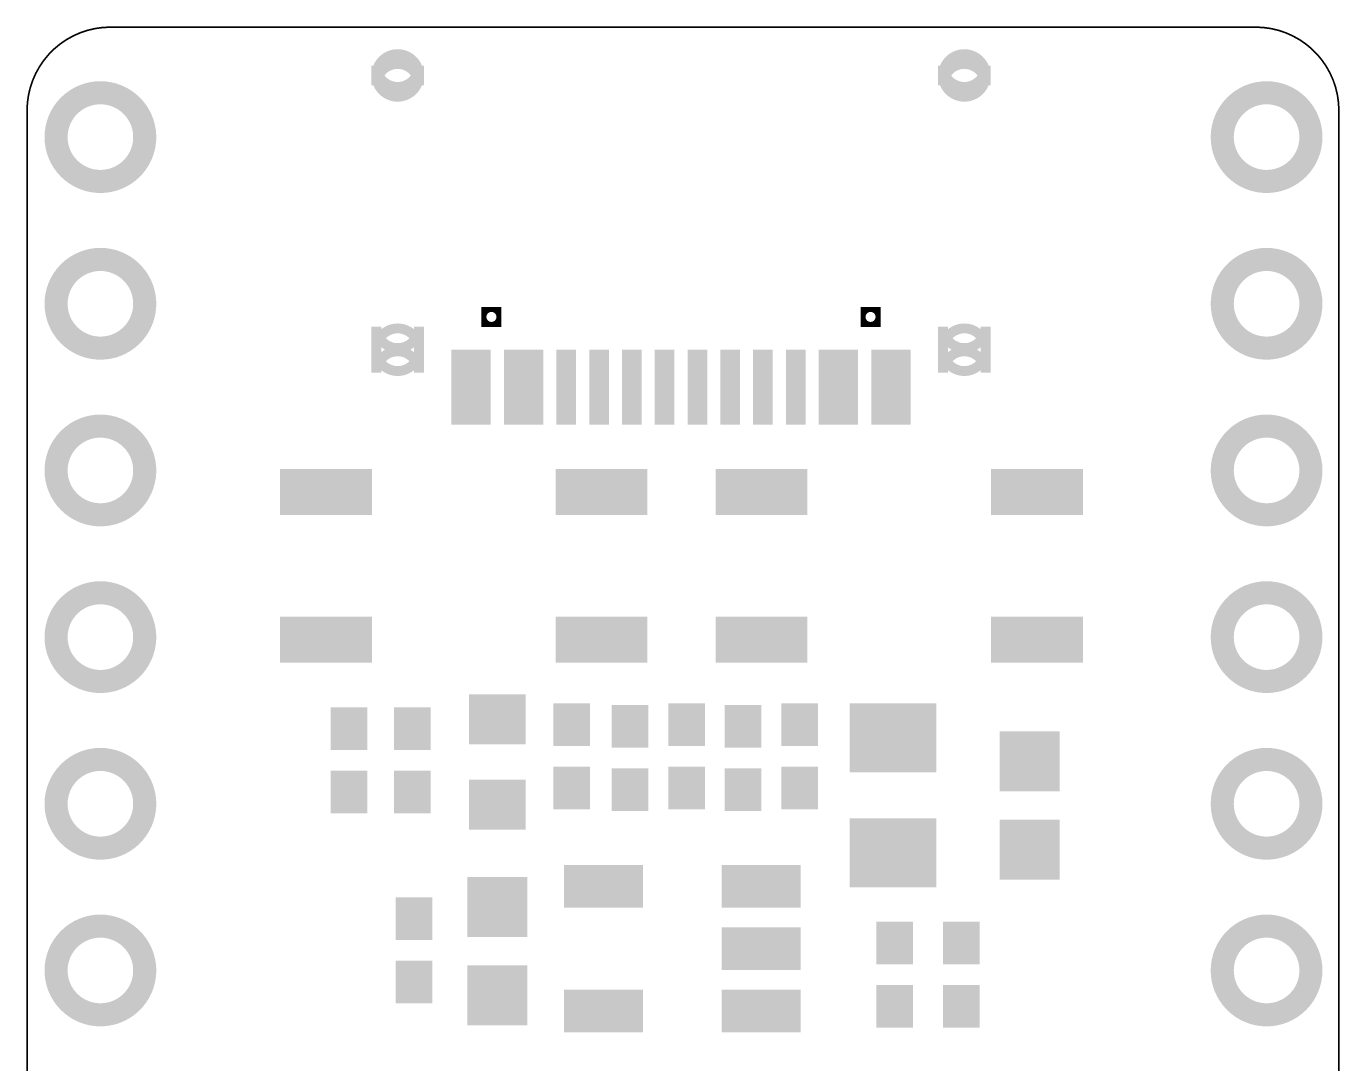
# Model space of a CAD drawing. Header units: millimetres. Extents: x -1.3 to 18.8, y 3.6 to 49.9.
# Drawn here: x -1.25 to 18.77, y 34.14 to 49.95 of the extents above; entities that cross this region are included whole.
import ezdxf

# ---------------------------------------------------------------- set-up
doc = ezdxf.new("R2010")
doc.units = ezdxf.units.MM
doc.layers.add('KeepOutLayer', color=6, linetype='Continuous')
doc.layers.add('TopSolder', color=216, linetype='Continuous')

# ---------------------------------------------------------------- blocks, each defined once
blk = doc.blocks.new('HN1X18_2')
at = {"layer": 'TopSolder', "const_width": 0.352}
for points in [[(-4.486, 0, 1), (-3.134, 0, 1)], [(-1.946, 0, 1), (-0.594, 0, 1)], [(0.594, 0, 1), (1.946, 0, 1)], [(3.134, 0, 1), (4.486, 0, 1)], [(5.674, 0, 1), (7.026, 0, 1)], [(8.214, 0, 1), (9.566, 0, 1)], [(10.754, 0, 1), (12.106, 0, 1)], [(13.294, 0, 1), (14.646, 0, 1)], [(15.834, 0, 1), (17.186, 0, 1)], [(20.914, 0, 1), (22.266, 0, 1)], [(23.454, 0, 1), (24.806, 0, 1)], [(25.994, 0, 1), (27.346, 0, 1)], [(28.534, 0, 1), (29.886, 0, 1)], [(31.074, 0, 1), (32.426, 0, 1)], [(33.614, 0, 1), (34.966, 0, 1)], [(36.154, 0, 1), (37.506, 0, 1)], [(38.694, 0, 1), (40.046, 0, 1)]]:
    blk.add_lwpolyline(points, format="xyb", close=True, dxfattribs=at)
blk = doc.blocks.new('HN1X18_3')
at = {"layer": 'TopSolder', "const_width": 0.352}
for points in [[(-4.486, 0, 1), (-3.134, 0, 1)], [(-1.946, 0, 1), (-0.594, 0, 1)], [(0.594, 0, 1), (1.946, 0, 1)], [(3.134, 0, 1), (4.486, 0, 1)], [(5.674, 0, 1), (7.026, 0, 1)], [(8.214, 0, 1), (9.566, 0, 1)], [(10.754, 0, 1), (12.106, 0, 1)], [(13.294, 0, 1), (14.646, 0, 1)], [(15.834, 0, 1), (17.186, 0, 1)], [(20.914, 0, 1), (22.266, 0, 1)], [(23.454, 0, 1), (24.806, 0, 1)], [(25.994, 0, 1), (27.346, 0, 1)], [(28.534, 0, 1), (29.886, 0, 1)], [(31.074, 0, 1), (32.426, 0, 1)], [(33.614, 0, 1), (34.966, 0, 1)], [(36.154, 0, 1), (37.506, 0, 1)], [(38.694, 0, 1), (40.046, 0, 1)]]:
    blk.add_lwpolyline(points, format="xyb", close=True, dxfattribs=at)
blk = doc.blocks.new('R0402_M_4')
at = {"layer": 'TopSolder'}
for points, const_width in [([(-0.645, 0.279), (-0.645, -0.279)], 0.325), ([(-0.32, 0.279), (-0.32, -0.279)], 0.325), ([(0.32, 0.279), (0.32, -0.279)], 0.325), ([(0.645, 0.279), (0.645, -0.279)], 0.325), ([(-0.808, 0.14), (-0.157, 0.14)], 0.279), ([(0.157, 0.14), (0.808, 0.14)], 0.279), ([(-0.808, -0.14), (-0.157, -0.14)], 0.279), ([(0.157, -0.14), (0.808, -0.14)], 0.279)]:
    blk.add_lwpolyline(points, dxfattribs=dict(at, const_width=const_width))
at = {"layer": 'TopSolder', "const_width": 0.279}
for points in [[(-0.622, 0, 1), (-0.343, 0, 1)], [(0.343, 0, 1), (0.622, 0, 1)]]:
    blk.add_lwpolyline(points, format="xyb", close=True, dxfattribs=at)
blk = doc.blocks.new('R0402_M_5')
at = {"layer": 'TopSolder'}
for points, const_width in [([(-0.645, 0.279), (-0.645, -0.279)], 0.325), ([(-0.32, 0.279), (-0.32, -0.279)], 0.325), ([(0.32, 0.279), (0.32, -0.279)], 0.325), ([(0.645, 0.279), (0.645, -0.279)], 0.325), ([(-0.808, 0.14), (-0.157, 0.14)], 0.279), ([(0.157, 0.14), (0.808, 0.14)], 0.279), ([(-0.808, -0.14), (-0.157, -0.14)], 0.279), ([(0.157, -0.14), (0.808, -0.14)], 0.279)]:
    blk.add_lwpolyline(points, dxfattribs=dict(at, const_width=const_width))
at = {"layer": 'TopSolder', "const_width": 0.279}
for points in [[(-0.622, 0, 1), (-0.343, 0, 1)], [(0.343, 0, 1), (0.622, 0, 1)]]:
    blk.add_lwpolyline(points, format="xyb", close=True, dxfattribs=at)
blk = doc.blocks.new('C0402_M_7')
at = {"layer": 'TopSolder'}
for points, const_width in [([(-0.188, 0.279), (-0.188, -0.279)], 0.325), ([(0.137, 0.279), (0.137, -0.279)], 0.325), ([(0.777, 0.279), (0.777, -0.279)], 0.325), ([(1.102, 0.279), (1.102, -0.279)], 0.325), ([(-0.351, 0.14), (0.3, 0.14)], 0.279), ([(0.614, 0.14), (1.265, 0.14)], 0.279), ([(-0.351, -0.14), (0.3, -0.14)], 0.279), ([(0.614, -0.14), (1.265, -0.14)], 0.279)]:
    blk.add_lwpolyline(points, dxfattribs=dict(at, const_width=const_width))
at = {"layer": 'TopSolder', "const_width": 0.279}
for points in [[(-0.165, 0, 1), (0.114, 0, 1)], [(0.8, 0, 1), (1.079, 0, 1)]]:
    blk.add_lwpolyline(points, format="xyb", close=True, dxfattribs=at)
blk = doc.blocks.new('R0402_M_10')
at = {"layer": 'TopSolder'}
for points, const_width in [([(-0.645, 0.279), (-0.645, -0.279)], 0.325), ([(-0.32, 0.279), (-0.32, -0.279)], 0.325), ([(0.32, 0.279), (0.32, -0.279)], 0.325), ([(0.645, 0.279), (0.645, -0.279)], 0.325), ([(-0.808, 0.14), (-0.157, 0.14)], 0.279), ([(0.157, 0.14), (0.808, 0.14)], 0.279), ([(-0.808, -0.14), (-0.157, -0.14)], 0.279), ([(0.157, -0.14), (0.808, -0.14)], 0.279)]:
    blk.add_lwpolyline(points, dxfattribs=dict(at, const_width=const_width))
at = {"layer": 'TopSolder', "const_width": 0.279}
for points in [[(-0.622, 0, 1), (-0.343, 0, 1)], [(0.343, 0, 1), (0.622, 0, 1)]]:
    blk.add_lwpolyline(points, format="xyb", close=True, dxfattribs=at)
blk = doc.blocks.new('USB_C_12')
at = {"layer": 'TopSolder'}
for points, const_width in [([(-3.425, 0.57), (-3.425, -0.57)], 0.15), ([(-3.275, 0.57), (-3.275, -0.57)], 0.15), ([(-3.125, 0.57), (-3.125, -0.57)], 0.15), ([(-2.975, 0.57), (-2.975, -0.57)], 0.15), ([(-2.625, 0.57), (-2.625, -0.57)], 0.15), ([(-2.475, 0.57), (-2.475, -0.57)], 0.15), ([(-2.325, 0.57), (-2.325, -0.57)], 0.15), ([(-2.175, 0.57), (-2.175, -0.57)], 0.15), ([(-1.825, 0.57), (-1.825, -0.57)], 0.15), ([(-1.675, 0.57), (-1.675, -0.57)], 0.15), ([(-1.325, 0.57), (-1.325, -0.57)], 0.15), ([(-1.175, 0.57), (-1.175, -0.57)], 0.15), ([(-0.825, 0.57), (-0.825, -0.57)], 0.15), ([(-0.675, 0.57), (-0.675, -0.57)], 0.15), ([(-0.325, 0.57), (-0.325, -0.57)], 0.15), ([(-0.175, 0.57), (-0.175, -0.57)], 0.15), ([(0.175, 0.57), (0.175, -0.57)], 0.15), ([(0.325, 0.57), (0.325, -0.57)], 0.15), ([(0.675, 0.57), (0.675, -0.57)], 0.15), ([(0.825, 0.57), (0.825, -0.57)], 0.15), ([(1.175, 0.57), (1.175, -0.57)], 0.15), ([(1.325, 0.57), (1.325, -0.57)], 0.15), ([(1.675, 0.57), (1.675, -0.57)], 0.15), ([(1.825, 0.57), (1.825, -0.57)], 0.15), ([(2.175, 0.57), (2.175, -0.57)], 0.15), ([(2.325, 0.57), (2.325, -0.57)], 0.15), ([(2.475, 0.57), (2.475, -0.57)], 0.15), ([(2.625, 0.57), (2.625, -0.57)], 0.15), ([(2.975, 0.57), (2.975, -0.57)], 0.15), ([(3.125, 0.57), (3.125, -0.57)], 0.15), ([(3.275, 0.57), (3.275, -0.57)], 0.15), ([(3.425, 0.57), (3.425, -0.57)], 0.15), ([(-3.5, 0.285), (-3.2, 0.285)], 0.57), ([(-3.2, 0.285), (-2.9, 0.285)], 0.57), ([(-2.7, 0.285), (-2.4, 0.285)], 0.57), ([(-2.4, 0.285), (-2.1, 0.285)], 0.57), ([(-1.9, 0.285), (-1.6, 0.285)], 0.57), ([(-1.4, 0.285), (-1.1, 0.285)], 0.57), ([(-0.9, 0.285), (-0.6, 0.285)], 0.57), ([(-0.4, 0.285), (-0.1, 0.285)], 0.57), ([(0.1, 0.285), (0.4, 0.285)], 0.57), ([(0.6, 0.285), (0.9, 0.285)], 0.57), ([(1.1, 0.285), (1.4, 0.285)], 0.57), ([(1.6, 0.285), (1.9, 0.285)], 0.57), ([(2.1, 0.285), (2.4, 0.285)], 0.57), ([(2.4, 0.285), (2.7, 0.285)], 0.57), ([(2.9, 0.285), (3.2, 0.285)], 0.57), ([(3.2, 0.285), (3.5, 0.285)], 0.57), ([(-3.5, -0.285), (-3.2, -0.285)], 0.57), ([(-3.2, -0.285), (-2.9, -0.285)], 0.57), ([(-2.7, -0.285), (-2.4, -0.285)], 0.57), ([(-2.4, -0.285), (-2.1, -0.285)], 0.57), ([(-1.9, -0.285), (-1.6, -0.285)], 0.57), ([(-1.4, -0.285), (-1.1, -0.285)], 0.57), ([(-0.9, -0.285), (-0.6, -0.285)], 0.57), ([(-0.4, -0.285), (-0.1, -0.285)], 0.57), ([(0.1, -0.285), (0.4, -0.285)], 0.57), ([(0.6, -0.285), (0.9, -0.285)], 0.57), ([(1.1, -0.285), (1.4, -0.285)], 0.57), ([(1.6, -0.285), (1.9, -0.285)], 0.57), ([(2.1, -0.285), (2.4, -0.285)], 0.57), ([(2.4, -0.285), (2.7, -0.285)], 0.57), ([(2.9, -0.285), (3.2, -0.285)], 0.57), ([(3.2, -0.285), (3.5, -0.285)], 0.57), ([(-4.645, -0.92), (-4.645, -0.22)], 0.15), ([(-3.995, -0.92), (-3.995, -0.22)], 0.15), ([(3.995, -0.92), (3.995, -0.22)], 0.15), ([(4.645, -0.92), (4.645, -0.22)], 0.15), ([(-2.738, -0.956), (-3.042, -0.956)], 0.0758), ([(-3.004, -1.222), (-3.004, -0.918)], 0.0758), ([(-2.776, -1.222), (-2.776, -0.918)], 0.0758), ([(3.042, -0.956), (2.738, -0.956)], 0.0758), ([(2.776, -1.222), (2.776, -0.918)], 0.0758), ([(3.004, -1.222), (3.004, -0.918)], 0.0758), ([(-2.738, -1.184), (-3.042, -1.184)], 0.0758), ([(3.042, -1.184), (2.738, -1.184)], 0.0758), ([(-4.645, -4.9), (-4.645, -4.6)], 0.15), ([(-3.995, -4.9), (-3.995, -4.6)], 0.15), ([(3.995, -4.9), (3.995, -4.6)], 0.15), ([(4.645, -4.9), (4.645, -4.6)], 0.15)]:
    blk.add_lwpolyline(points, dxfattribs=dict(at, const_width=const_width))
for points, const_width in [([(-3.425, 0, 1), (-3.275, 0, 1)], 0.15), ([(-3.125, 0, 1), (-2.975, 0, 1)], 0.15), ([(-2.625, 0, 1), (-2.475, 0, 1)], 0.15), ([(-2.325, 0, 1), (-2.175, 0, 1)], 0.15), ([(-1.825, 0, 1), (-1.675, 0, 1)], 0.15), ([(-1.325, 0, 1), (-1.175, 0, 1)], 0.15), ([(-0.825, 0, 1), (-0.675, 0, 1)], 0.15), ([(-0.325, 0, 1), (-0.175, 0, 1)], 0.15), ([(0.175, 0, 1), (0.325, 0, 1)], 0.15), ([(0.675, 0, 1), (0.825, 0, 1)], 0.15), ([(1.175, 0, 1), (1.325, 0, 1)], 0.15), ([(1.675, 0, 1), (1.825, 0, 1)], 0.15), ([(2.175, 0, 1), (2.325, 0, 1)], 0.15), ([(2.475, 0, 1), (2.625, 0, 1)], 0.15), ([(2.975, 0, 1), (3.125, 0, 1)], 0.15), ([(3.275, 0, 1), (3.425, 0, 1)], 0.15), ([(-4.645, -0.57, 1), (-3.995, -0.57, 1)], 0.15), ([(3.995, -0.57, 1), (4.645, -0.57, 1)], 0.15), ([(-3.004, -1.07, 1), (-2.776, -1.07, 1)], 0.0758), ([(2.776, -1.07, 1), (3.004, -1.07, 1)], 0.0758), ([(-4.645, -4.75, 1), (-3.995, -4.75, 1)], 0.15), ([(3.995, -4.75, 1), (4.645, -4.75, 1)], 0.15)]:
    blk.add_lwpolyline(points, format="xyb", close=True, dxfattribs=dict(at, const_width=const_width))
at = {"layer": 'TopSolder', "const_width": 0.15}
for points in [[(-4.645, -0.22, 1), (-3.995, -0.22)], [(3.995, -0.22, 1), (4.645, -0.22)], [(-3.995, -0.92, 1), (-4.645, -0.92)], [(4.645, -0.92, 1), (3.995, -0.92)], [(-3.995, -4.9, 1), (-4.645, -4.9)], [(-4.645, -4.6, 1), (-3.995, -4.6)], [(4.645, -4.9, 1), (3.995, -4.9)], [(3.995, -4.6, 1), (4.645, -4.6)]]:
    blk.add_lwpolyline(points, format="xyb", dxfattribs=at)
blk = doc.blocks.new('___4_3_4_20')
at = {"layer": 'TopSolder'}
for points, const_width in [([(-0.15, -0.35), (-0.15, 0.35)], 0.7), ([(0.55, -0.35), (0.55, 0.35)], 0.7), ([(4.05, -0.35), (4.05, 0.35)], 0.7), ([(4.75, -0.35), (4.75, 0.35)], 0.7), ([(0.9, 0.175), (-0.5, 0.175)], 0.35), ([(5.1, 0.175), (3.7, 0.175)], 0.35), ([(0.9, -0.175), (-0.5, -0.175)], 0.35), ([(5.1, -0.175), (3.7, -0.175)], 0.35), ([(-0.15, -2.6), (-0.15, -1.9)], 0.7), ([(0.55, -2.6), (0.55, -1.9)], 0.7), ([(4.05, -2.6), (4.05, -1.9)], 0.7), ([(4.75, -2.6), (4.75, -1.9)], 0.7), ([(0.9, -2.075), (-0.5, -2.075)], 0.35), ([(5.1, -2.075), (3.7, -2.075)], 0.35), ([(0.9, -2.425), (-0.5, -2.425)], 0.35), ([(5.1, -2.425), (3.7, -2.425)], 0.35)]:
    blk.add_lwpolyline(points, dxfattribs=dict(at, const_width=const_width))
at = {"layer": 'TopSolder', "const_width": 0.35}
for points in [[(0.025, 0, 1), (0.375, 0, 1)], [(4.225, 0, 1), (4.575, 0, 1)], [(0.025, -2.25, 1), (0.375, -2.25, 1)], [(4.225, -2.25, 1), (4.575, -2.25, 1)]]:
    blk.add_lwpolyline(points, format="xyb", close=True, dxfattribs=at)
blk = doc.blocks.new('SOT23_5___30')
at = {"layer": 'TopSolder'}
for points, const_width in [([(-1.276, 1.502), (-0.624, 1.502)], 0.601), ([(-1.113, 1.803), (-1.113, 0.601)], 0.326), ([(-0.787, 1.803), (-0.787, 0.601)], 0.326), ([(0.624, 1.502), (1.276, 1.502)], 0.601), ([(0.787, 1.803), (0.787, 0.601)], 0.326), ([(1.113, 1.803), (1.113, 0.601)], 0.326), ([(-1.276, 0.902), (-0.624, 0.902)], 0.601), ([(0.624, 0.902), (1.276, 0.902)], 0.601), ([(-1.113, -0.601), (-1.113, -1.803)], 0.326), ([(-0.787, -0.601), (-0.787, -1.803)], 0.326), ([(-0.163, -0.601), (-0.163, -1.803)], 0.326), ([(0.163, -0.601), (0.163, -1.803)], 0.326), ([(0.787, -0.601), (0.787, -1.803)], 0.326), ([(1.113, -0.601), (1.113, -1.803)], 0.326), ([(-1.276, -0.902), (-0.624, -0.902)], 0.601), ([(-0.326, -0.902), (0.326, -0.902)], 0.601), ([(0.624, -0.902), (1.276, -0.902)], 0.601), ([(-1.276, -1.502), (-0.624, -1.502)], 0.601), ([(-0.326, -1.502), (0.326, -1.502)], 0.601), ([(0.624, -1.502), (1.276, -1.502)], 0.601)]:
    blk.add_lwpolyline(points, dxfattribs=dict(at, const_width=const_width))
at = {"layer": 'TopSolder', "const_width": 0.326}
for points in [[(-1.113, 1.202, 1), (-0.787, 1.202, 1)], [(0.787, 1.202, 1), (1.113, 1.202, 1)], [(-1.113, -1.202, 1), (-0.787, -1.202, 1)], [(-0.163, -1.202, 1), (0.163, -1.202, 1)], [(0.787, -1.202, 1), (1.113, -1.202, 1)]]:
    blk.add_lwpolyline(points, format="xyb", close=True, dxfattribs=at)
blk = doc.blocks.new('___4_3_4_31')
at = {"layer": 'TopSolder'}
for points, const_width in [([(-0.15, -0.35), (-0.15, 0.35)], 0.7), ([(0.55, -0.35), (0.55, 0.35)], 0.7), ([(4.05, -0.35), (4.05, 0.35)], 0.7), ([(4.75, -0.35), (4.75, 0.35)], 0.7), ([(0.9, 0.175), (-0.5, 0.175)], 0.35), ([(5.1, 0.175), (3.7, 0.175)], 0.35), ([(0.9, -0.175), (-0.5, -0.175)], 0.35), ([(5.1, -0.175), (3.7, -0.175)], 0.35), ([(-0.15, -2.6), (-0.15, -1.9)], 0.7), ([(0.55, -2.6), (0.55, -1.9)], 0.7), ([(4.05, -2.6), (4.05, -1.9)], 0.7), ([(4.75, -2.6), (4.75, -1.9)], 0.7), ([(0.9, -2.075), (-0.5, -2.075)], 0.35), ([(5.1, -2.075), (3.7, -2.075)], 0.35), ([(0.9, -2.425), (-0.5, -2.425)], 0.35), ([(5.1, -2.425), (3.7, -2.425)], 0.35)]:
    blk.add_lwpolyline(points, dxfattribs=dict(at, const_width=const_width))
at = {"layer": 'TopSolder', "const_width": 0.35}
for points in [[(0.025, 0, 1), (0.375, 0, 1)], [(4.225, 0, 1), (4.575, 0, 1)], [(0.025, -2.25, 1), (0.375, -2.25, 1)], [(4.225, -2.25, 1), (4.575, -2.25, 1)]]:
    blk.add_lwpolyline(points, format="xyb", close=True, dxfattribs=at)
blk = doc.blocks.new('R0402_M_32')
at = {"layer": 'TopSolder'}
for points, const_width in [([(-0.645, 0.279), (-0.645, -0.279)], 0.325), ([(-0.32, 0.279), (-0.32, -0.279)], 0.325), ([(0.32, 0.279), (0.32, -0.279)], 0.325), ([(0.645, 0.279), (0.645, -0.279)], 0.325), ([(-0.808, 0.14), (-0.157, 0.14)], 0.279), ([(0.157, 0.14), (0.808, 0.14)], 0.279), ([(-0.808, -0.14), (-0.157, -0.14)], 0.279), ([(0.157, -0.14), (0.808, -0.14)], 0.279)]:
    blk.add_lwpolyline(points, dxfattribs=dict(at, const_width=const_width))
at = {"layer": 'TopSolder', "const_width": 0.279}
for points in [[(-0.622, 0, 1), (-0.343, 0, 1)], [(0.343, 0, 1), (0.622, 0, 1)]]:
    blk.add_lwpolyline(points, format="xyb", close=True, dxfattribs=at)
blk = doc.blocks.new('R0402_M_35')
at = {"layer": 'TopSolder'}
for points, const_width in [([(-0.645, 0.279), (-0.645, -0.279)], 0.325), ([(-0.32, 0.279), (-0.32, -0.279)], 0.325), ([(0.32, 0.279), (0.32, -0.279)], 0.325), ([(0.645, 0.279), (0.645, -0.279)], 0.325), ([(-0.808, 0.14), (-0.157, 0.14)], 0.279), ([(0.157, 0.14), (0.808, 0.14)], 0.279), ([(-0.808, -0.14), (-0.157, -0.14)], 0.279), ([(0.157, -0.14), (0.808, -0.14)], 0.279)]:
    blk.add_lwpolyline(points, dxfattribs=dict(at, const_width=const_width))
at = {"layer": 'TopSolder', "const_width": 0.279}
for points in [[(-0.622, 0, 1), (-0.343, 0, 1)], [(0.343, 0, 1), (0.622, 0, 1)]]:
    blk.add_lwpolyline(points, format="xyb", close=True, dxfattribs=at)
blk = doc.blocks.new('R0402_M_38')
at = {"layer": 'TopSolder'}
for points, const_width in [([(-0.645, 0.279), (-0.645, -0.279)], 0.325), ([(-0.32, 0.279), (-0.32, -0.279)], 0.325), ([(0.32, 0.279), (0.32, -0.279)], 0.325), ([(0.645, 0.279), (0.645, -0.279)], 0.325), ([(-0.808, 0.14), (-0.157, 0.14)], 0.279), ([(0.157, 0.14), (0.808, 0.14)], 0.279), ([(-0.808, -0.14), (-0.157, -0.14)], 0.279), ([(0.157, -0.14), (0.808, -0.14)], 0.279)]:
    blk.add_lwpolyline(points, dxfattribs=dict(at, const_width=const_width))
at = {"layer": 'TopSolder', "const_width": 0.279}
for points in [[(-0.622, 0, 1), (-0.343, 0, 1)], [(0.343, 0, 1), (0.622, 0, 1)]]:
    blk.add_lwpolyline(points, format="xyb", close=True, dxfattribs=at)
blk = doc.blocks.new('R0402_M_39')
at = {"layer": 'TopSolder'}
for points, const_width in [([(-0.645, 0.279), (-0.645, -0.279)], 0.325), ([(-0.32, 0.279), (-0.32, -0.279)], 0.325), ([(0.32, 0.279), (0.32, -0.279)], 0.325), ([(0.645, 0.279), (0.645, -0.279)], 0.325), ([(-0.808, 0.14), (-0.157, 0.14)], 0.279), ([(0.157, 0.14), (0.808, 0.14)], 0.279), ([(-0.808, -0.14), (-0.157, -0.14)], 0.279), ([(0.157, -0.14), (0.808, -0.14)], 0.279)]:
    blk.add_lwpolyline(points, dxfattribs=dict(at, const_width=const_width))
at = {"layer": 'TopSolder', "const_width": 0.279}
for points in [[(-0.622, 0, 1), (-0.343, 0, 1)], [(0.343, 0, 1), (0.622, 0, 1)]]:
    blk.add_lwpolyline(points, format="xyb", close=True, dxfattribs=at)
blk = doc.blocks.new('C0805_M_40')
at = {"layer": 'TopSolder'}
for points, const_width in [([(0.144, 0.66), (0.144, -0.66)], 0.525), ([(0.669, 0.66), (0.669, -0.66)], 0.525), ([(1.896, 0.66), (1.896, -0.66)], 0.525), ([(2.422, 0.66), (2.422, -0.66)], 0.525), ([(-0.119, 0.33), (0.932, 0.33)], 0.66), ([(1.634, 0.33), (2.684, 0.33)], 0.66), ([(-0.119, -0.33), (0.932, -0.33)], 0.66), ([(1.634, -0.33), (2.684, -0.33)], 0.66)]:
    blk.add_lwpolyline(points, dxfattribs=dict(at, const_width=const_width))
at = {"layer": 'TopSolder', "const_width": 0.525}
for points in [[(0.144, 0, 1), (0.669, 0, 1)], [(1.896, 0, 1), (2.422, 0, 1)]]:
    blk.add_lwpolyline(points, format="xyb", close=True, dxfattribs=at)
blk = doc.blocks.new('0603_LED_41')
at = {"layer": 'TopSolder'}
for points, const_width in [([(-0.841, -0.432), (-0.841, 0.432)], 0.381), ([(-0.46, -0.432), (-0.46, 0.432)], 0.381), ([(0.46, -0.432), (0.46, 0.432)], 0.381), ([(0.841, -0.432), (0.841, 0.432)], 0.381), ([(-1.031, 0.216), (-0.269, 0.216)], 0.432), ([(0.269, 0.216), (1.031, 0.216)], 0.432), ([(-1.031, -0.216), (-0.269, -0.216)], 0.432), ([(0.269, -0.216), (1.031, -0.216)], 0.432)]:
    blk.add_lwpolyline(points, dxfattribs=dict(at, const_width=const_width))
at = {"layer": 'TopSolder', "const_width": 0.381}
for points in [[(-0.841, 0, 1), (-0.46, 0, 1)], [(0.46, 0, 1), (0.841, 0, 1)]]:
    blk.add_lwpolyline(points, format="xyb", close=True, dxfattribs=at)
blk = doc.blocks.new('C0402_M_42')
at = {"layer": 'TopSolder'}
for points, const_width in [([(-0.188, 0.279), (-0.188, -0.279)], 0.325), ([(0.137, 0.279), (0.137, -0.279)], 0.325), ([(0.777, 0.279), (0.777, -0.279)], 0.325), ([(1.102, 0.279), (1.102, -0.279)], 0.325), ([(-0.351, 0.14), (0.3, 0.14)], 0.279), ([(0.614, 0.14), (1.265, 0.14)], 0.279), ([(-0.351, -0.14), (0.3, -0.14)], 0.279), ([(0.614, -0.14), (1.265, -0.14)], 0.279)]:
    blk.add_lwpolyline(points, dxfattribs=dict(at, const_width=const_width))
at = {"layer": 'TopSolder', "const_width": 0.279}
for points in [[(-0.165, 0, 1), (0.114, 0, 1)], [(0.8, 0, 1), (1.079, 0, 1)]]:
    blk.add_lwpolyline(points, format="xyb", close=True, dxfattribs=at)
blk = doc.blocks.new('C0402_M_43')
at = {"layer": 'TopSolder'}
for points, const_width in [([(-0.188, 0.279), (-0.188, -0.279)], 0.325), ([(0.137, 0.279), (0.137, -0.279)], 0.325), ([(0.777, 0.279), (0.777, -0.279)], 0.325), ([(1.102, 0.279), (1.102, -0.279)], 0.325), ([(-0.351, 0.14), (0.3, 0.14)], 0.279), ([(0.614, 0.14), (1.265, 0.14)], 0.279), ([(-0.351, -0.14), (0.3, -0.14)], 0.279), ([(0.614, -0.14), (1.265, -0.14)], 0.279)]:
    blk.add_lwpolyline(points, dxfattribs=dict(at, const_width=const_width))
at = {"layer": 'TopSolder', "const_width": 0.279}
for points in [[(-0.165, 0, 1), (0.114, 0, 1)], [(0.8, 0, 1), (1.079, 0, 1)]]:
    blk.add_lwpolyline(points, format="xyb", close=True, dxfattribs=at)
blk = doc.blocks.new('C0603_M_44')
at = {"layer": 'TopSolder', "const_width": 0.457}
for points in [[(-0.254, -0.457), (-0.254, 0.457)], [(0.203, -0.457), (0.203, 0.457)], [(1.092, -0.457), (1.092, 0.457)], [(1.549, -0.457), (1.549, 0.457)], [(-0.483, 0.229), (0.432, 0.229)], [(0.864, 0.229), (1.778, 0.229)], [(-0.483, -0.229), (0.432, -0.229)], [(0.864, -0.229), (1.778, -0.229)]]:
    blk.add_lwpolyline(points, dxfattribs=at)
for points in [[(-0.254, 0, 1), (0.203, 0, 1)], [(1.092, 0, 1), (1.549, 0, 1)]]:
    blk.add_lwpolyline(points, format="xyb", close=True, dxfattribs=at)
blk = doc.blocks.new('C0603_M_45')
at = {"layer": 'TopSolder', "const_width": 0.457}
for points in [[(-0.254, -0.457), (-0.254, 0.457)], [(0.203, -0.457), (0.203, 0.457)], [(1.092, -0.457), (1.092, 0.457)], [(1.549, -0.457), (1.549, 0.457)], [(-0.483, 0.229), (0.432, 0.229)], [(0.864, 0.229), (1.778, 0.229)], [(-0.483, -0.229), (0.432, -0.229)], [(0.864, -0.229), (1.778, -0.229)]]:
    blk.add_lwpolyline(points, dxfattribs=at)
for points in [[(-0.254, 0, 1), (0.203, 0, 1)], [(1.092, 0, 1), (1.549, 0, 1)]]:
    blk.add_lwpolyline(points, format="xyb", close=True, dxfattribs=at)

msp = doc.modelspace()

# ---------------------------------------------------------------- linework, layer by layer
at = {"layer": 'KeepOutLayer', "const_width": 0.0254}
for points in [[(-1.24, 48.666, -0.414214), (0.03, 49.936)], [(17.49, 49.936, -0.414214), (18.76, 48.666)]]:
    msp.add_lwpolyline(points, format="xyb", dxfattribs=at)
for points in [[(0.03, 49.936), (17.49, 49.936)], [(-1.24, 47.955), (-1.24, 48.666)], [(18.76, 47.906), (18.76, 48.666)], [(-1.24, 27.328), (-1.24, 47.955)], [(18.76, 27.473), (18.76, 47.906)]]:
    msp.add_lwpolyline(points, dxfattribs=at)
at = {"layer": 'KeepOutLayer', "const_width": 0.0127}
for points in [[(0.024, 49.936, 1), (0.037, 49.936, 1)], [(17.484, 49.936, 1), (17.497, 49.936, 1)], [(-1.246, 48.666, 1), (-1.233, 48.666, 1)], [(18.754, 48.666, 1), (18.767, 48.666, 1)]]:
    msp.add_lwpolyline(points, format="xyb", close=True, dxfattribs=at)

# ---------------------------------------------------------------- block references
for name, p, rotation in [('USB_C_12', (8.73, 44.45), 180), ('HN1X18_2', (-0.122, 44.45), 270), ('HN1X18_3', (17.658, 44.45), 270), ('___4_3_4_20', (7.718, 40.602), 180), ('___4_3_4_31', (9.757, 42.852), 360), ('0603_LED_41', (5.931, 38.738), 90), ('C0805_M_40', (11.963, 39.51), 270), ('C0402_M_7', (3.67, 38.306), 90), ('R0402_M_35', (4.636, 38.764), 270), ('R0402_M_10', (7.061, 38.824), 90), ('R0402_M_4', (7.95, 38.798), 90), ('R0402_M_39', (8.814, 38.824), 90), ('R0402_M_38', (9.677, 38.798), 90), ('R0402_M_5', (10.541, 38.824), 90), ('C0603_M_45', (14.046, 37.427), 90), ('SOT23_5___30', (8.75, 35.893), 90), ('C0603_M_44', (5.931, 36.503), 270), ('C0402_M_43', (4.661, 36.325), 270), ('R0402_M_32', (11.989, 35.496), 270), ('C0402_M_42', (13.005, 35.954), 270)]:
    msp.add_blockref(name, p, dxfattribs=dict(rotation=rotation))

doc.saveas('drawing.dxf')
